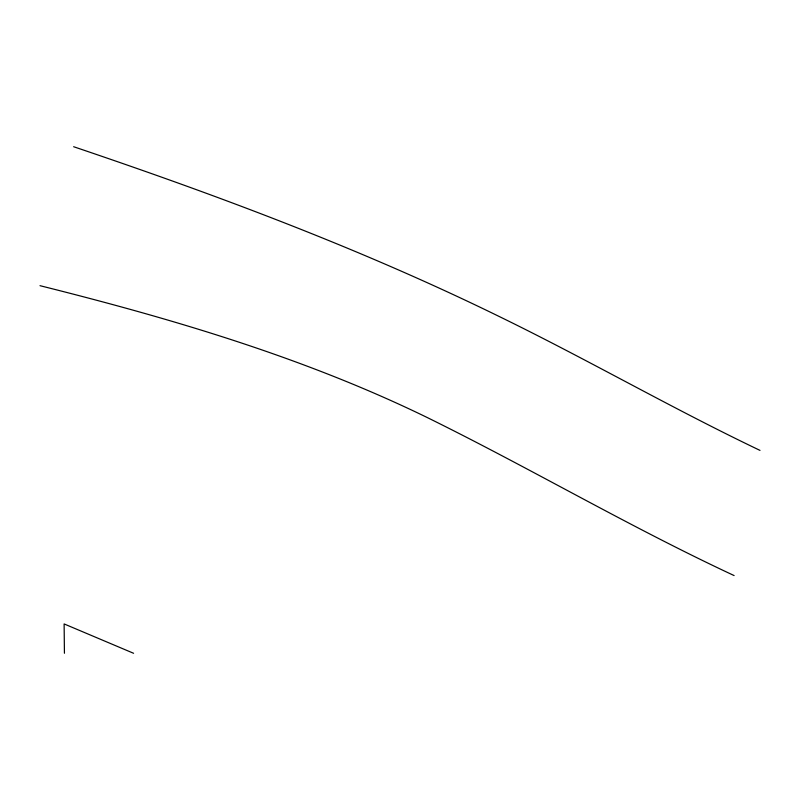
<?xml version="1.0" encoding="UTF-8"?>
<svg xmlns="http://www.w3.org/2000/svg" width="800" height="800" viewBox="0 0 800 800"><rect width="100%" height="100%" fill="white"/><g stroke="black" fill="none" stroke-linecap="round" stroke-linejoin="round"><path stroke-width="1.2" d="M40 285.68C172.45 318.84 304.43 357.69 427.52 417.67C530.65 468.48 629.85 526.97 734.11 575.56M73.63 146.72C218.22 195.55 361.57 249.14 498.78 316.29C586.8 359.14 671.65 408.19 760 450.39M133.59 653.28L64.12 623.93L64.43 653.27"/></g></svg>
